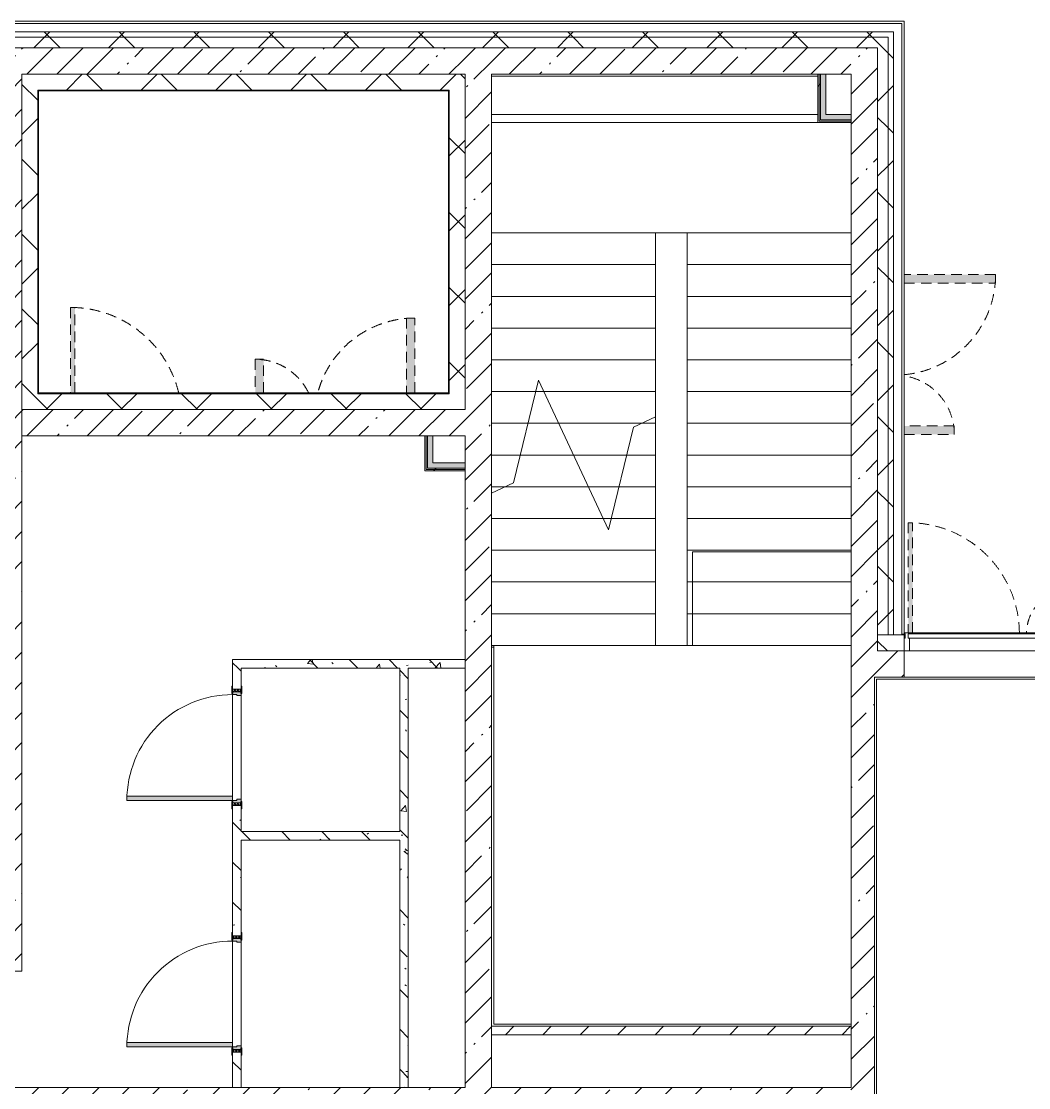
# Model space of a CAD drawing. Header units: millimetres. Extents: x -2911 to 191903, y -8553 to 29000.
# Drawn here: x 144884 to 154408, y 17270 to 27350 of the extents above; entities that cross this region are included whole.
import ezdxf

# ---------------------------------------------------------------- set-up
doc = ezdxf.new("R2010")
doc.units = ezdxf.units.MM
doc.linetypes.add('200_ШТРИХ__ш1_п0_6_', pattern=[160, 100, -60])
for name, color, linetype, lineweight in [('A-DETL-MBND', 7, '200_ШТРИХ__ш1_п0_6_', 9), ('A-GLAZ-1', 7, 'Continuous', 5), ('A-GLAZ-CWMG-4', 7, 'Continuous', 5), ('A-WALL', 7, 'Continuous', 9), ('A-WALL-4', 7, 'Continuous', 5), ('I-WALL-3', 7, 'Continuous', 5), ('S-STRS-2', 7, 'Continuous', 5), ('S-STRS-MBND-1', 7, 'Continuous', 5)]:
    doc.layers.add(name, color=color, linetype=linetype, lineweight=lineweight)
for name, color, linetype, lineweight, true_color in [('A-DOOR-1', 7, 'Continuous', 5, 0xaaaaaa), ('A-DOOR-2', 7, 'Continuous', 5, 0xe2e2e2), ('A-DOOR-FRAM-1', 7, 'Continuous', 5, 0xe2e2e2), ('A-DOOR-FRAM-2', 7, 'Continuous', 5, 0xaaaaaa), ('A-FLOR-3', 7, 'Continuous', 5, 0xaaaaaa), ('I-WALL-2', 7, 'Continuous', 9, 0xe7e7e7), ('I-WALL-5', 7, 'Continuous', 5, 0x787878)]:
    doc.layers.add(name, color=color, linetype=linetype, lineweight=lineweight, true_color=true_color)
pattern_1 = [(45, (59919.87, 0), (-353.5534, 353.5534), []), (135, (59919.87, 0), (-353.5534, -353.5534), [])]
pattern_2 = [(45, (59919.87, 0), (-285.1231, 285.1231), []), (45, (60205, 0), (-285.1231, 285.1231), [504.031, -100.806, 16.764, -84.042])]
pattern_3 = [(135, (59919.9, 0), (-377.1708, -377.1708), [533.4, -88.9, 17.78, -88.9]), (135, (59919.9, 376.94), (-377.1708, -377.1708), []), (50, (59919.9, 0), (637.6445, -55.7866), [66.675, -733.425]), (355, (59919.9, 0), (-123.3494, 668.699), [53.34, -586.74]), (100.451, (59973, -4.65), (514.299, 612.908), [56.665, -623.315]), (46.184, (59919.9, 177.8), (948.7764, -147.15), [100.012, -1100.137]), (96.636, (59998.9, 165.5), (830.909, 865.997), [84.998, -934.973]), (351.184, (59919.9, 177.8), (830.918, 865.988), [80.01, -880.11]), (21, (60008.8, 133.35), (530.6506, -357.9283), [66.675, -733.425]), (326, (60008.8, 133.35), (216.308, 644.6585), [53.34, -586.74]), (71.451, (60053, 103.5), (746.9596, 286.7243), [56.665, -623.315]), (37.5, (59919.87, 0), (10.81053, 295.9426), [16.764, -562.864, 16.764, -578.866, -588.962]), (37.5, (59919.87, 0), (10.81053, 295.9426), [-1175.258, 16.764, -572.198]), (7.5, (59919.87, 0), (233.8692, 350.6318), [16.764, -322.834, 16.764, -549.529, -224.472]), (7.5, (59919.87, 0), (233.8692, 350.6318), [-905.891, 16.764, -207.708]), (327.5, (59721.63, 0), (474.5678, -20.0513), [16.764, -205.486, 16.764, -676.656, -920.115]), (327.5, (59721.63, 0), (474.5678, -20.0513), [-915.67, 16.764, -903.351]), (317.5, (59632.73, 0), (518.4522, 88.9934), [16.764, -272.161, 16.764, -443.738, -653.415]), (317.5, (59632.73, 0), (518.4522, 88.9934), [-749.427, 16.764, -636.651])]
pattern_4 = [(45, (59919.9, 0), (-530.33, 530.33), []), (135, (59919.9, 0), (-530.33, -530.33), [])]

# ---------------------------------------------------------------- blocks, each defined once
blk = doc.blocks.new('110_Дверь_СКБ_2Ст_Внутренняя - ДН-7д_л__ ДОО_Дв_1450x2100h_Загрузочная_ Помещение холодильных камер-21737406-2_5_1_птичка')
at = {"layer": 'A-DETL-MBND'}
for points in [[(767.5, 283), (767.5, 990), (687.5, 990), (687.5, 283)], [(-662.5, 283), (-662.5, 600), (-742.5, 600), (-742.5, 283)]]:
    blk.add_hatch(color=256, dxfattribs=at).paths.add_polyline_path(points)
for p, q in [((767.5, 990), (687.5, 990)), ((687.5, 990), (687.5, 283)), ((767.5, 283), (767.5, 990)), ((-742.5, 600), (-742.5, 283)), ((-662.5, 600), (-742.5, 600)), ((-662.5, 283), (-662.5, 600))]:
    blk.add_line(p, q, dxfattribs=at)
for centre, radius, start, end in [((767.5, 40), 950, 90, 165), ((-742.5, 40), 560, 26.05405, 90)]:
    blk.add_arc(centre, radius, start, end, dxfattribs=at)
blk = doc.blocks.new('110_Дверь_СКБ_1Ст_Внутренняя1 - ДН-6д_ ДОО_Дв_1150x2100-24253098-2_5_1_птичка')
at = {"layer": 'A-DETL-MBND'}
blk.add_hatch(color=256, dxfattribs=at).paths.add_polyline_path([(-472.5, 283), (-472.5, 1090), (-512.5, 1090), (-512.5, 283)])
for p, q in [((-512.5, 1090), (-512.5, 283)), ((-472.5, 1090), (-512.5, 1090)), ((-472.5, 283), (-472.5, 1090))]:
    blk.add_line(p, q, dxfattribs=at)
blk.add_arc((-512.5, 40), 1050, 13.41257, 90, dxfattribs=at)
blk = doc.blocks.new('110_Дверь_СКБ_2Ст_Внутренняя - ДН-4д_ ДОО_Дв_1450x2100h_Лестничная клетка-23615437-2_5_1_птичка')
at = {"layer": 'A-DETL-MBND'}
for points in [[(-663, 990), (-743, 990), (-743, 125), (-663, 125), (-663, 279)], [(767, 125), (767, 600), (687, 600), (687, 125)]]:
    blk.add_hatch(color=256, dxfattribs=at).paths.add_polyline_path(points)
for p, q in [((-743, 990), (-743, 125)), ((-663, 990), (-743, 990)), ((-663, 125), (-663, 990)), ((767, 600), (687, 600)), ((687, 600), (687, 125)), ((767, 125), (767, 600))]:
    blk.add_line(p, q, dxfattribs=at)
for centre, radius, start, end in [((-743, 40), 950, 5.1855, 90), ((767, 40), 560, 90, 171.0757)]:
    blk.add_arc(centre, radius, start, end, dxfattribs=at)
blk = doc.blocks.new('110_Дверь_СКБ_1Ст_Внутренняя1 - Д-3 _п_ 1100x2100h_много всего-32422909-2_5_1_птичка')
at = {"layer": 'A-DOOR-1'}
h = blk.add_hatch(dxfattribs=at)
h.set_pattern_fill('FP_116', color=256, style=0, pattern_type=2)
h.set_pattern_definition([(135, (1751.41, 104.685), (-14.14214, -14.14214), []), (225, (1751.41, 104.685), (14.14214, -14.14214), [])])
h.paths.add_polyline_path([(537.5, -40), (562.5, -40), (562.5, 40), (537.5, 40)])
at = {"layer": 'A-DOOR-2'}
h = blk.add_hatch(color=256, dxfattribs=at)
h.paths.add_polyline_path([(-512.5, 40), (-512.5, -40), (-477.5, -40), (-477.5, 0), (-487.5, 0), (-487.5, 40)])
h.paths.add_polyline_path([(502.5, 0), (502.5, -40), (537.5, -40), (537.5, 40), (512.5, 40), (512.5, 0)])
at = {"layer": 'A-DOOR-FRAM-1'}
for points in [[(-487.5, 1040), (-487.5, 40), (-447.5, 40), (-447.5, 1040)], [(-567.5, 40), (-497.5, 40), (-497.5, 48), (-567.5, 48)], [(522.5, 40), (592.5, 40), (592.5, 48), (522.5, 48)], [(-567.5, -48), (-497.5, -48), (-497.5, -40), (-567.5, -40)], [(522.5, -48), (592.5, -48), (592.5, -40), (522.5, -40)]]:
    blk.add_hatch(color=256, dxfattribs=at).paths.add_polyline_path(points)
at = {"layer": 'A-DOOR-FRAM-2'}
h = blk.add_hatch(dxfattribs=at)
h.set_pattern_fill('FP_117', color=256, style=0, pattern_type=2)
h.set_pattern_definition([(45, (-371.384, 104.685), (-14.1421, 14.1421), []), (135, (-371.384, 104.685), (-14.1421, -14.1421), [])])
h.paths.add_polyline_path([(-537.5, 40), (-537.5, -40), (-512.5, -40), (-512.5, 40)])
at = {"layer": 'A-DOOR-1'}
for p, q in [((-487.5, 1040), (-487.5, 40)), ((-447.5, 1040), (-487.5, 1040)), ((-447.5, 40), (-447.5, 1040)), ((-487.5, 40), (-447.5, 40))]:
    blk.add_line(p, q, dxfattribs=at)
blk.add_arc((-487.5, 40), 1000, 360, 90, dxfattribs=at)
at = {"layer": 'A-DOOR-FRAM-2'}
for p, q in [((-497.5, 48), (-567.5, 48)), ((-567.5, 48), (-567.5, 40)), ((-567.5, 40), (-497.5, 40)), ((-512.5, 40), (-537.5, 40)), ((-537.5, 40), (-537.5, -40)), ((-487.5, 40), (-512.5, 40)), ((-512.5, 40), (-512.5, -40)), ((-512.5, -40), (-512.5, 40)), ((-497.5, 40), (-512.5, 40)), ((-512.5, 40), (-512.5, 39)), ((-512.5, 39), (-497.5, 39)), ((-497.5, 40), (-497.5, 48)), ((-497.5, 39), (-497.5, 40)), ((-487.5, 0), (-487.5, 40)), ((-477.5, 0), (-487.5, 0)), ((-477.5, -40), (-477.5, 0)), ((512.5, 0), (502.5, 0)), ((502.5, 0), (502.5, -40)), ((512.5, 40), (512.5, 0)), ((537.5, 40), (512.5, 40)), ((592.5, 48), (522.5, 48)), ((522.5, 48), (522.5, 40)), ((537.5, 40), (522.5, 40)), ((522.5, 40), (522.5, 39)), ((522.5, 40), (592.5, 40)), ((522.5, 39), (537.5, 39)), ((537.5, -40), (537.5, 40)), ((562.5, 40), (537.5, 40)), ((537.5, 40), (537.5, -40)), ((537.5, 39), (537.5, 40)), ((562.5, -40), (562.5, 40)), ((592.5, 40), (592.5, 48)), ((-497.5, -40), (-567.5, -40)), ((-567.5, -40), (-567.5, -48)), ((-567.5, -48), (-497.5, -48)), ((-537.5, -40), (-512.5, -40)), ((-497.5, -39), (-512.5, -39)), ((-512.5, -39), (-512.5, -40)), ((-512.5, -40), (-477.5, -40)), ((-512.5, -40), (-497.5, -40)), ((-497.5, -40), (-497.5, -39)), ((-497.5, -48), (-497.5, -40)), ((502.5, -40), (537.5, -40)), ((537.5, -39), (522.5, -39)), ((522.5, -39), (522.5, -40)), ((522.5, -40), (537.5, -40)), ((592.5, -40), (522.5, -40)), ((522.5, -40), (522.5, -48)), ((522.5, -48), (592.5, -48)), ((537.5, -40), (537.5, -39)), ((537.5, -40), (562.5, -40)), ((592.5, -48), (592.5, -40))]:
    blk.add_line(p, q, dxfattribs=at)
blk = doc.blocks.new('DRS_ДПУ_распашная__2Ст_Прямоугольная1 - ВН-4_ Нр_ДО_1500х2200 глухая-26741401-2_5_1_птичка')
at = {"layer": 'A-DETL-MBND'}
h = blk.add_hatch(color=256, dxfattribs=at)
h.paths.add_polyline_path([(-760, 10), (-730, 10), (-730, 1050), (-770, 1050), (-770, 10)])
h.paths.add_polyline_path([(-760, 0), (-760, 10), (-770, 0)])
h = blk.add_hatch(color=256, dxfattribs=at)
h.paths.add_polyline_path([(760, 0), (770, 0), (760, 10)])
h.paths.add_polyline_path([(770, 10), (770, 423), (730, 423), (735, 10), (760, 10)])
for p, q in [((-770, 1050), (-770, 10)), ((-730, 1050), (-770, 1050)), ((-730, 10), (-730, 1050)), ((770, 423), (730, 423)), ((730, 423), (730, 10)), ((770, 10), (770, 423))]:
    blk.add_line(p, q, dxfattribs=at)
for centre, radius, start, end in [((-770, 0), 1050, 0.552, 90), ((770, 0), 423, 90, 178.6103)]:
    blk.add_arc(centre, radius, start, end, dxfattribs=at)
blk = doc.blocks.new('Прямоугольный импост - Импост структурный с накладкой - 170мм-23713232-2_5_1_птичка')
at = {"layer": 'A-DETL-MBND'}
blk.add_line((0, 0), (-10, 0), dxfattribs=at)
blk = doc.blocks.new('Прямоугольный импост - Импост структурный с накладкой - 170мм-22874499-2_5_1_птичка')
at = {"layer": 'A-GLAZ-CWMG-4'}
for p, q in [((0, 160), (-50, 160)), ((-50, 160), (-50, 40)), ((0, 40), (0, 160)), ((-50, 40), (-40, 40)), ((-40, 0), (-50, 0)), ((-50, 0), (-50, -10)), ((-40, 40), (-40, 0)), ((-10, 0), (-10, 40)), ((-10, 40), (0, 40)), ((0, 0), (-10, 0)), ((0, -10), (0, 0)), ((-50, -10), (0, -10))]:
    blk.add_line(p, q, dxfattribs=at)
blk = doc.blocks.new('PNS_Панель прямоугольная1 - Нр_Стекло - 40мм-22959730-2_5_1_птичка')
at = {"layer": 'A-GLAZ-1'}
for p, q in [((-770, 0), (770, 0)), ((770, 0), (-770, 0)), ((-760, -40), (760, -40))]:
    blk.add_line(p, q, dxfattribs=at)
blk = doc.blocks.new('Прямоугольный импост - Импост структурный с накладкой - 170мм-22855553-2_5_1_птичка')
at = {"layer": 'A-GLAZ-CWMG-4'}
for p, q in [((93360, 21560), (93360, 21570)), ((93360, 21570), (94880, 21570)), ((94880, 21570), (94880, 21560)), ((93360, 21400), (94880, 21400))]:
    blk.add_line(p, q, dxfattribs=at)
blk = doc.blocks.new('Зашивка приборов отопления33 - Зашивка приборов отопления-33324347-2_5_1_птичка')
at = {"layer": 'A-WALL-4'}
for p, q in [((124366, 19499), (121281, 19499)), ((121281, 19136), (124366, 19136)), ((124366, 19136), (121281, 19136)), ((121281, 19061), (124366, 19061))]:
    blk.add_line(p, q, dxfattribs=at)

msp = doc.modelspace()

# ---------------------------------------------------------------- hatches: boundary and pattern name
at = {"layer": 'A-WALL-4'}
h = msp.add_hatch(dxfattribs=at)
h.set_pattern_fill('FP_76', color=256, style=0, pattern_type=2)
h.set_pattern_definition(pattern_1)
h.paths.add_polyline_path([(151528.7, 27200), (153079.9, 27200), (153079.9, 27250), (140269.9, 27250), (140269.9, 27200), (149673.6, 27200)])
h.paths.add_polyline_path([(137769.9, 27200), (137769.9, 27250), (136259.9, 27250), (136259.9, 27200), (137615.9, 27200)])
h.paths.add_polyline_path([(127876.9, 27200), (127879.9, 27200), (127876.9, 27250), (126079.9, 27250), (126079.9, 27200), (127413.1, 27200)])
h.paths.add_polyline_path([(129268.2, 27200), (134159.9, 27200), (134159.9, 27250), (128779.9, 27250), (128779.9, 27200)])
h.paths.add_polyline_path([(124099.9, 27200), (125179.9, 27200), (125179.9, 27250), (124099.9, 27250)])
h.paths.add_polyline_path([(114929.7, 27200), (114929.7, 27250), (113780.1, 27250), (113780.1, 27200), (114427.9, 27200)])
h.paths.add_polyline_path([(109790.3, 27200), (110680.1, 27200), (110680.1, 27250), (109580.2, 27250), (109580.2, 27200)])
h.paths.add_polyline_path([(115829.7, 27200), (117079.9, 27200), (117079.9, 27250), (115829.7, 27250)])
h.paths.add_polyline_path([(120959.9, 27200), (120959.9, 27250), (119779.9, 27250), (119779.9, 27200), (120920.5, 27200)])
h.paths.add_polyline_path([(104326.9, 27200), (104326.9, 27250), (101929.9, 27250), (101929.9, 27200), (103297.6, 27200)])
h.paths.add_polyline_path([(107426.9, 27200), (108680.2, 27200), (108680.2, 27250), (107426.9, 27250)])
h = msp.add_hatch(dxfattribs=at)
h.set_pattern_fill('FP_76', color=256, style=0, pattern_type=2)
h.set_pattern_definition(pattern_1)
h.paths.add_polyline_path([(153129.9, 21550), (153129.9, 27250), (153079.9, 27250), (153079.9, 21550)])
h = msp.add_hatch(dxfattribs=at)
h.set_pattern_fill('FP_76', color=256, style=0, pattern_type=2)
h.set_pattern_definition(pattern_1)
h.paths.add_polyline_path([(151528.7, 27100), (152979.9, 27100), (152979.9, 27200), (140269.9, 27200), (140269.9, 27100), (149673.6, 27100)])
h.paths.add_polyline_path([(125179.9, 27100), (125179.9, 27200), (124099.9, 27200), (124099.9, 27100), (124875.1, 27100)])
h.paths.add_polyline_path([(128779.9, 27100), (134159.9, 27100), (134159.9, 27200), (128779.9, 27200)])
h.paths.add_polyline_path([(127879.9, 27100), (127876.9, 27200), (126079.9, 27200), (126079.9, 27100), (127876.9, 27100)])
h.paths.add_polyline_path([(137769.9, 27100), (137769.9, 27200), (136259.9, 27200), (136259.9, 27100), (137615.9, 27100)])
h.paths.add_polyline_path([(119993, 27100), (120959.9, 27100), (120959.9, 27200), (119779.9, 27200), (119779.9, 27100)])
h.paths.add_polyline_path([(113780.1, 27100), (114929.7, 27100), (114929.7, 27200), (113780.1, 27200)])
h.paths.add_polyline_path([(116746.7, 27100), (117079.9, 27100), (117079.9, 27200), (115829.7, 27200), (115829.7, 27100), (116282.9, 27100)])
h.paths.add_polyline_path([(107426.9, 27100), (108680.2, 27100), (108680.2, 27200), (107426.9, 27200)])
h.paths.add_polyline_path([(110284.7, 27100), (110680.1, 27100), (110680.1, 27200), (109580.2, 27200), (109580.2, 27100), (109790.3, 27100)])
h.paths.add_polyline_path([(104326.9, 27100), (104326.9, 27200), (101979.9, 27200), (101979.9, 27100), (103297.6, 27100)])
h = msp.add_hatch(dxfattribs=at)
h.set_pattern_fill('FP_76', color=256, style=0, pattern_type=2)
h.set_pattern_definition(pattern_1)
h.paths.add_polyline_path([(153079.9, 21550), (153079.9, 27200), (152979.9, 27200), (152979.9, 21550)])
h = msp.add_hatch(dxfattribs=at)
h.set_pattern_fill('FP_76', color=256, style=0, pattern_type=2)
h.set_pattern_definition(pattern_1)
h.paths.add_polyline_path([(145039.9, 23680), (145036, 26850), (144889.9, 26850), (144889.9, 23680), (145036, 23680)])
h = msp.add_hatch(dxfattribs=at)
h.set_pattern_fill('FP_76', color=256, style=0, pattern_type=2)
h.set_pattern_definition(pattern_1)
h.paths.add_polyline_path([(147818.6, 26700), (148929.9, 26700), (148929.9, 26850), (145039.9, 26850), (145042.9, 26700), (145963.5, 26700)])
h = msp.add_hatch(dxfattribs=at)
h.set_pattern_fill('FP_76', color=256, style=0, pattern_type=2)
h.set_pattern_definition(pattern_1)
h.paths.add_polyline_path([(149079.9, 23680), (149079.9, 26850), (148929.9, 26850), (148929.9, 23680)])
h = msp.add_hatch(dxfattribs=at)
h.set_pattern_fill('FP_76', color=256, style=0, pattern_type=2)
h.set_pattern_definition(pattern_1)
h.paths.add_polyline_path([(148929.9, 23680), (148926.9, 23830), (145039.9, 23830), (145039.9, 23680), (148921.9, 23680)])
h = msp.add_hatch(dxfattribs=at)
h.set_pattern_fill('FP_76', color=256, style=0, pattern_type=2)
h.set_pattern_definition(pattern_1)
h.paths.add_polyline_path([(185149.9, 21400), (185149.9, 21550), (180070.1, 21550), (180070.1, 21400), (184999.9, 21400)])
h.paths.add_polyline_path([(179170.1, 21400), (179170.1, 21550), (177820.3, 21550), (177820.3, 21400), (178426.7, 21400)])
h.paths.add_polyline_path([(166369, 21400), (166770.3, 21400), (166770.3, 21550), (165470.1, 21550), (165470.1, 21400), (165969.9, 21400)])
h.paths.add_polyline_path([(168970.3, 21400), (168970.3, 21550), (167670.3, 21550), (167670.3, 21400), (168224, 21400)])
h.paths.add_polyline_path([(169870.3, 21400), (171169.9, 21400), (171169.9, 21550), (169870.3, 21550)])
h.paths.add_polyline_path([(176020.3, 21400), (176920.3, 21400), (176920.3, 21550), (175520.3, 21550), (175520.3, 21400), (175644.2, 21400)])
h.paths.add_polyline_path([(172069.9, 21400), (173220.3, 21400), (173220.3, 21550), (172069.9, 21550)])
h.paths.add_polyline_path([(159876.3, 21400), (161069.9, 21400), (161069.9, 21550), (156529.9, 21550), (156529.9, 21400), (158948.8, 21400)])
h.paths.add_polyline_path([(161969.9, 21400), (163170.1, 21400), (163170.1, 21550), (161969.9, 21550)])
h.paths.add_polyline_path([(153229.9, 21400), (153229.9, 21550), (152979.9, 21550), (152979.9, 21400)])
at = {"layer": 'I-WALL-2'}
for points in [[(152489.9, 26420), (152489.9, 26850), (152439.9, 26850), (152439.9, 26420), (152456.2, 26420)], [(152729.9, 26420), (152729.9, 26470), (152489.9, 26470), (152489.9, 26420)], [(148774.9, 23125), (148774.9, 23430), (148724.9, 23430), (148724.9, 23125), (148746.1, 23125)], [(149079.9, 23125), (149079.9, 23175), (148774.9, 23175), (148774.9, 23125)]]:
    msp.add_hatch(color=256, dxfattribs=at).paths.add_polyline_path(points)
at = {"layer": 'I-WALL-3'}
h = msp.add_hatch(dxfattribs=at)
h.set_pattern_fill('FP_84', color=256, style=0, pattern_type=2)
h.set_pattern_definition(pattern_2)
h.paths.add_polyline_path([(144669.9, 18370), (144889.9, 18370), (144889.9, 27100), (144669.9, 27100), (144669.9, 18740.9)])
h = msp.add_hatch(dxfattribs=at)
h.set_pattern_fill('FP_84', color=256, style=0, pattern_type=2)
h.set_pattern_definition(pattern_2)
h.paths.add_polyline_path([(149079.9, 26850), (149079.9, 27100), (144889.9, 27100), (144889.9, 26850), (148929.9, 26850)])
h = msp.add_hatch(dxfattribs=at)
h.set_pattern_fill('FP_84', color=256, style=0, pattern_type=2)
h.set_pattern_definition(pattern_2)
h.paths.add_polyline_path([(149079.9, 17270), (149329.9, 17270), (149329.9, 27100), (149079.9, 27100), (149079.9, 18162.4)])
h = msp.add_hatch(dxfattribs=at)
h.set_pattern_fill('FP_84', color=256, style=0, pattern_type=2)
h.set_pattern_definition(pattern_2)
h.paths.add_polyline_path([(151528.7, 26850), (152729.9, 26850), (152729.9, 27100), (149329.9, 27100), (149329.9, 26850), (149673.6, 26850)])
h = msp.add_hatch(dxfattribs=at)
h.set_pattern_fill('FP_84', color=256, style=0, pattern_type=2)
h.set_pattern_definition(pattern_2)
h.paths.add_polyline_path([(152949.9, 21550), (152979.9, 21558), (152979.9, 27100), (152729.9, 27100), (152729.9, 21550), (152919.9, 21550)])
h.paths.add_polyline_path([(152979.9, 21400), (152979.9, 21550), (152949.9, 21550), (152949.9, 21400)])
h = msp.add_hatch(dxfattribs=at)
h.set_pattern_fill('FP_188', color=256, style=0, pattern_type=2)
h.set_pattern_definition(pattern_4)
h.paths.add_polyline_path([(152427.4, 26395), (152427.4, 26850), (152414.9, 26850), (152414.9, 26395)])
h = msp.add_hatch(dxfattribs=at)
h.set_pattern_fill('FP_188', color=256, style=0, pattern_type=2)
h.set_pattern_definition(pattern_4)
h.paths.add_polyline_path([(152439.9, 26407.5), (152439.9, 26850), (152427.4, 26850), (152427.4, 26407.5)])
h = msp.add_hatch(dxfattribs=at)
h.set_pattern_fill('FP_84', color=256, style=0, pattern_type=2)
h.set_pattern_definition(pattern_2)
h.paths.add_polyline_path([(149079.9, 23430), (149079.9, 23680), (144889.9, 23680), (144889.9, 23430), (148774.9, 23430)])
h = msp.add_hatch(dxfattribs=at)
h.set_pattern_fill('FP_188', color=256, style=0, pattern_type=2)
h.set_pattern_definition(pattern_4)
h.paths.add_polyline_path([(148712.4, 23100), (149079.9, 23100), (149079.9, 23112.5), (148712.4, 23112.5)])
h = msp.add_hatch(dxfattribs=at)
h.set_pattern_fill('FP_188', color=256, style=0, pattern_type=2)
h.set_pattern_definition(pattern_4)
h.paths.add_polyline_path([(149079.9, 23112.5), (149079.9, 23125), (148724.9, 23125), (148724.9, 23112.5), (148774.9, 23112.5)])
h = msp.add_hatch(dxfattribs=at)
h.set_pattern_fill('FP_84', color=256, style=0, pattern_type=2)
h.set_pattern_definition(pattern_2)
h.paths.add_polyline_path([(152919.9, 13400), (152949.9, 13400), (152949.9, 13620), (152919.9, 13620), (152919.9, 13628), (152949.9, 13628), (152949.9, 21550), (152729.9, 21550), (152729.9, 13400)])
h = msp.add_hatch(dxfattribs=at)
h.set_pattern_fill('FP_84', color=256, style=0, pattern_type=2)
h.set_pattern_definition(pattern_2)
h.paths.add_polyline_path([(160499.9, 21150), (160499.9, 21400), (156529.9, 21400), (156529.9, 21150), (160239.9, 21150)])
h.paths.add_polyline_path([(153229.9, 21150), (153229.9, 21400), (152949.9, 21400), (152949.9, 21150)])
h = msp.add_hatch(dxfattribs=at)
h.set_pattern_fill('FP_88', color=256, style=0, pattern_type=2)
h.set_pattern_definition([(45, (59919.87, 0), (-176.7767, 176.7767), [])])
h.paths.add_polyline_path([(152729.9, 17770), (152729.9, 17850), (149329.9, 17850), (149329.9, 17770), (151528.7, 17770)])
h = msp.add_hatch(dxfattribs=at)
h.set_pattern_fill('FP_84', color=256, style=0, pattern_type=2)
h.set_pattern_definition(pattern_2)
h.paths.add_polyline_path([(144669.9, 16300), (144889.9, 16300), (144889.9, 17270), (144669.9, 17270), (144669.9, 17005.5)])
h = msp.add_hatch(dxfattribs=at)
h.set_pattern_fill('FP_84', color=256, style=0, pattern_type=2)
h.set_pattern_definition(pattern_2)
h.paths.add_polyline_path([(146189.9, 17050), (146409.9, 17050), (146409.9, 17270), (144889.9, 17270), (144889.9, 17050), (145963.5, 17050)])
h = msp.add_hatch(dxfattribs=at)
h.set_pattern_fill('FP_84', color=256, style=0, pattern_type=2)
h.set_pattern_definition(pattern_2)
h.paths.add_polyline_path([(152729.9, 17050), (152729.9, 17270), (146409.9, 17270), (146409.9, 17050), (151528.7, 17050)])
at = {"layer": 'I-WALL-5'}
h = msp.add_hatch(dxfattribs=at)
h.set_pattern_fill('FP_97', color=256, style=0, pattern_type=2)
h.set_pattern_definition(pattern_3)
h.paths.add_polyline_path([(149079.9, 21235.8), (149079.9, 21315.8), (146881.6, 21315.8), (146881.6, 21235.8), (148541.6, 21235.8)])
h = msp.add_hatch(dxfattribs=at)
h.set_pattern_fill('FP_97', color=256, style=0, pattern_type=2)
h.set_pattern_definition(pattern_3)
h.paths.add_polyline_path([(146881.6, 17270), (146961.6, 17270), (146961.6, 17605.4), (146881.6, 17605.4), (146881.6, 17575.4)])
h.paths.add_polyline_path([(146881.6, 18705.4), (146961.6, 18705.4), (146961.6, 19935.8), (146881.6, 19935.8), (146881.6, 18735.4)])
h.paths.add_polyline_path([(146961.6, 21035.8), (146961.6, 21235.8), (146881.6, 21235.8), (146881.6, 21035.8)])
h = msp.add_hatch(dxfattribs=at)
h.set_pattern_fill('FP_97', color=256, style=0, pattern_type=2)
h.set_pattern_definition(pattern_3)
h.paths.add_polyline_path([(148541.6, 16180), (148541.6, 17050), (148461.6, 17050), (148461.6, 16180)])
h.paths.add_polyline_path([(148541.6, 17270), (148541.6, 21235.8), (148461.6, 21235.8), (148461.6, 17270)])
h = msp.add_hatch(dxfattribs=at)
h.set_pattern_fill('FP_97', color=256, style=0, pattern_type=2)
h.set_pattern_definition(pattern_3)
h.paths.add_polyline_path([(148461.6, 19610), (148461.6, 19690), (146961.6, 19690), (146961.6, 19610), (147818.6, 19610)])

# ---------------------------------------------------------------- linework, layer by layer
at = {"layer": 'A-FLOR-3'}
for p, q in [((152729.9, 22335), (151229.9, 22335)), ((151229.9, 22335), (151229.9, 21450)), ((149350.9, 21435), (149329.9, 21435)), ((149350.9, 21450), (149350.9, 17871)), ((152729.9, 21450), (150879.9, 21450)), ((152969.9, 21130), (152969.9, 13628)), ((155099.9, 21130), (152969.9, 21130)), ((155099.9, 21150), (153229.9, 21150)), ((149350.9, 17871), (152729.9, 17871))]:
    msp.add_line(p, q, dxfattribs=at)
at = {"layer": 'A-WALL'}
for p, q in [((153209.9, 27330), (140269.9, 27330)), ((153209.9, 21550), (153209.9, 27330)), ((153129.9, 27250), (140269.9, 27250)), ((153129.9, 21550), (153129.9, 27250)), ((153079.9, 27200), (140269.9, 27200)), ((153079.9, 21550), (153079.9, 27200)), ((152979.9, 27100), (152979.9, 21400)), ((144889.9, 26850), (145047.9, 26850)), ((148921.9, 26850), (149079.9, 26850)), ((149079.9, 23680), (149079.9, 26850)), ((152427.4, 26407.5), (152427.4, 26850)), ((152439.9, 26420), (152439.9, 26850)), ((145039.9, 23830), (145039.9, 26700)), ((145039.9, 26700), (148929.9, 26700)), ((145042.9, 23833), (145042.9, 26697)), ((145042.9, 26697), (148926.9, 26697)), ((148926.9, 26697), (148926.9, 23833)), ((148929.9, 26700), (148929.9, 23830)), ((152729.9, 26420), (152439.9, 26420)), ((152729.9, 26395), (152729.9, 26470)), ((152729.9, 26407.5), (152427.4, 26407.5)), ((145039.9, 23830), (148929.9, 23830)), ((145042.9, 23833), (148926.9, 23833)), ((148774.9, 23430), (148699.9, 23430)), ((148712.4, 23112.5), (148712.4, 23430)), ((148724.9, 23125), (148724.9, 23430)), ((149079.9, 23112.5), (148712.4, 23112.5)), ((149079.9, 23125), (148724.9, 23125)), ((149079.9, 23100), (149079.9, 23175)), ((152729.9, 21550), (152729.9, 21150)), ((153229.9, 21550), (152979.9, 21550)), ((153209.9, 21558), (153229.9, 21558)), ((153229.9, 21553), (153209.9, 21553)), ((152979.9, 21400), (153229.9, 21400)), ((149079.9, 21235.8), (149079.9, 21315.8)), ((149329.9, 17850), (149329.9, 17770)), ((152729.9, 17770), (152729.9, 17850)), ((146881.6, 17270), (146961.6, 17270)), ((148461.6, 17270), (148541.6, 17270))]:
    msp.add_line(p, q, dxfattribs=at)
at = {"layer": 'A-WALL-4'}
for p, q in [((153229.9, 27350), (109580.2, 27350)), ((153229.9, 21400), (153229.9, 27350)), ((144119.9, 27100), (152979.9, 27100)), ((145047.9, 23838), (145047.9, 26692)), ((145047.9, 26692), (148921.9, 26692)), ((148921.9, 26692), (148921.9, 23838)), ((148921.9, 23838), (145047.9, 23838)), ((144889.9, 23680), (149079.9, 23680))]:
    msp.add_line(p, q, dxfattribs=at)
at = {"layer": 'I-WALL-3'}
for p, q in [((152979.9, 27100), (149079.9, 27100)), ((144889.9, 18370), (144889.9, 26850)), ((145047.9, 26850), (148921.9, 26850)), ((149329.9, 17850), (149329.9, 26850)), ((149329.9, 26850), (152729.9, 26850)), ((152414.9, 26850), (152414.9, 26395)), ((152489.9, 26470), (152489.9, 26850)), ((152729.9, 26850), (152729.9, 26470)), ((152729.9, 26470), (152489.9, 26470)), ((152414.9, 26395), (152729.9, 26395)), ((152729.9, 26395), (152729.9, 17850)), ((144889.9, 23430), (148699.9, 23430)), ((148699.9, 23430), (148699.9, 23100)), ((148774.9, 23430), (149079.9, 23430)), ((148774.9, 23175), (148774.9, 23430)), ((149079.9, 23430), (149079.9, 23175)), ((148699.9, 23100), (149079.9, 23100)), ((149079.9, 23175), (148774.9, 23175)), ((149079.9, 23100), (149079.9, 21315.8)), ((153229.9, 21150), (153229.9, 21400)), ((149079.9, 21315.8), (146881.6, 21315.8)), ((146881.6, 21315.8), (146881.6, 21065.8)), ((146961.6, 21235.8), (148461.6, 21235.8)), ((146961.6, 21065.8), (146961.6, 21235.8)), ((148461.6, 21235.8), (148461.6, 19690)), ((148541.6, 21235.8), (149079.9, 21235.8)), ((148541.6, 17270), (148541.6, 21235.8)), ((149079.9, 21235.8), (149079.9, 17270)), ((152949.9, 13628), (152949.9, 21150)), ((152949.9, 21150), (153229.9, 21150)), ((146881.6, 20025.8), (146881.6, 20985.8)), ((146961.6, 20975.8), (146961.6, 19995.8)), ((146881.6, 19905.8), (146881.6, 18735.4)), ((146961.6, 19690), (146961.6, 19905.8)), ((148461.6, 19690), (146961.6, 19690)), ((146961.6, 18735.4), (146961.6, 19610)), ((146961.6, 19610), (148461.6, 19610)), ((148461.6, 19610), (148461.6, 17270)), ((146881.6, 17695.4), (146881.6, 18655.4)), ((146961.6, 18645.4), (146961.6, 17665.4)), ((144669.9, 18370), (144889.9, 18370)), ((152729.9, 17850), (149329.9, 17850)), ((149329.9, 17270), (149329.9, 17770)), ((149329.9, 17770), (152729.9, 17770)), ((152729.9, 17770), (152729.9, 17270)), ((146881.6, 17575.4), (146881.6, 17270)), ((146961.6, 17270), (146961.6, 17575.4)), ((146881.6, 17270), (144669.9, 17270)), ((148461.6, 17270), (146961.6, 17270)), ((149079.9, 17270), (148541.6, 17270)), ((152729.9, 17270), (149329.9, 17270))]:
    msp.add_line(p, q, dxfattribs=at)
at = {"layer": 'S-STRS-2'}
for p, q in [((149329.9, 25350), (150879.9, 25350)), ((149329.9, 25350), (150879.9, 25350)), ((150879.9, 25350), (151179.9, 25350)), ((150879.9, 25050), (150879.9, 25350)), ((152729.9, 25350), (151179.9, 25350)), ((151179.9, 25350), (151179.9, 25050)), ((152729.9, 25350), (151179.9, 25350)), ((149329.9, 25050), (150879.9, 25050)), ((149329.9, 25050), (150879.9, 25050)), ((150879.9, 24750), (150879.9, 25050)), ((151179.9, 25050), (151179.9, 24750)), ((152729.9, 25050), (151179.9, 25050)), ((152729.9, 25050), (151179.9, 25050)), ((149329.9, 24750), (150879.9, 24750)), ((149329.9, 24750), (150879.9, 24750)), ((150879.9, 24450), (150879.9, 24750)), ((151179.9, 24750), (151179.9, 24450)), ((152729.9, 24750), (151179.9, 24750)), ((152729.9, 24750), (151179.9, 24750)), ((149329.9, 24450), (150879.9, 24450)), ((149329.9, 24450), (150879.9, 24450)), ((150879.9, 24150), (150879.9, 24450)), ((151179.9, 24450), (151179.9, 24150)), ((152729.9, 24450), (151179.9, 24450)), ((152729.9, 24450), (151179.9, 24450)), ((149329.9, 24150), (150879.9, 24150)), ((149329.9, 24150), (150879.9, 24150)), ((150879.9, 23850), (150879.9, 24150)), ((151179.9, 24150), (151179.9, 23850)), ((152729.9, 24150), (151179.9, 24150)), ((152729.9, 24150), (151179.9, 24150)), ((149329.9, 23850), (149748.4, 23850)), ((149329.9, 23850), (149748.4, 23850)), ((149748.4, 23850), (149825.1, 23850)), ((149748.4, 23850), (149825.1, 23850)), ((149825.1, 23850), (150879.9, 23850)), ((149825.1, 23850), (150879.9, 23850)), ((150879.9, 23611.4), (150879.9, 23850)), ((151179.9, 23850), (151179.9, 23550)), ((152729.9, 23850), (151179.9, 23850)), ((152729.9, 23850), (151179.9, 23850)), ((150879.9, 23550), (150879.9, 23611.4)), ((149329.9, 23550), (149673.6, 23550)), ((149329.9, 23550), (149673.6, 23550)), ((149675.5, 23550), (149965, 23550)), ((149675.5, 23550), (149965, 23550)), ((149965, 23550), (150748.2, 23550)), ((149965, 23550), (150748.2, 23550)), ((150748.2, 23550), (150879.9, 23550)), ((150748.2, 23550), (150879.9, 23550)), ((150879.9, 23250), (150879.9, 23550)), ((151179.9, 23550), (151179.9, 23250)), ((152729.9, 23550), (151179.9, 23550)), ((152729.9, 23550), (151179.9, 23550)), ((149329.9, 23250), (149602.6, 23250)), ((149329.9, 23250), (149602.6, 23250)), ((149602.6, 23250), (150104.9, 23250)), ((149602.6, 23250), (150104.9, 23250)), ((150104.9, 23250), (150607.1, 23250)), ((150104.9, 23250), (150607.1, 23250)), ((150607.1, 23250), (150879.9, 23250)), ((150607.1, 23250), (150879.9, 23250)), ((150879.9, 22950), (150879.9, 23250)), ((151179.9, 23250), (151179.9, 22950)), ((152729.9, 23250), (151179.9, 23250)), ((152729.9, 23250), (151179.9, 23250)), ((149329.9, 22950), (149461.5, 22950)), ((149329.9, 22950), (149461.5, 22950)), ((149461.5, 22950), (150244.8, 22950)), ((149461.5, 22950), (150244.8, 22950)), ((150244.8, 22950), (150534.2, 22950)), ((150244.8, 22950), (150534.2, 22950)), ((150534.2, 22950), (150879.9, 22950)), ((150534.2, 22950), (150879.9, 22950)), ((150879.9, 22650), (150879.9, 22950)), ((151179.9, 22950), (151179.9, 22650)), ((152729.9, 22950), (151179.9, 22950)), ((152729.9, 22950), (151179.9, 22950)), ((149329.9, 22650), (150384.7, 22650)), ((149329.9, 22650), (150384.7, 22650)), ((150384.7, 22650), (150461.3, 22650)), ((150384.7, 22650), (150461.3, 22650)), ((150461.3, 22650), (150879.9, 22650)), ((150461.3, 22650), (150879.9, 22650)), ((150879.9, 22350), (150879.9, 22650)), ((151179.9, 22650), (151179.9, 22350)), ((152729.9, 22650), (151179.9, 22650)), ((152729.9, 22650), (151179.9, 22650)), ((149329.9, 22350), (150879.9, 22350)), ((149329.9, 22350), (150879.9, 22350)), ((150879.9, 22050), (150879.9, 22350)), ((152729.9, 22350), (151179.9, 22350)), ((149329.9, 22050), (150879.9, 22050)), ((149329.9, 22050), (150879.9, 22050)), ((150879.9, 21750), (150879.9, 22050)), ((149329.9, 21750), (150879.9, 21750)), ((149329.9, 21750), (150879.9, 21750)), ((150879.9, 21450), (150879.9, 21750)), ((149329.9, 21450), (150879.9, 21450)), ((149329.9, 21450), (150879.9, 21450))]:
    msp.add_line(p, q, dxfattribs=at)
at = {"layer": 'S-STRS-MBND-1'}
for p, q in [((149329.9, 26850), (149329.9, 25350)), ((152729.9, 26850), (149329.9, 26850)), ((152729.9, 25350), (152729.9, 26850)), ((149329.9, 25350), (150879.9, 25350)), ((149329.9, 23550), (149329.9, 25350)), ((149329.9, 25350), (150879.9, 25350)), ((150879.9, 25350), (151179.9, 25350)), ((150879.9, 23611.4), (150879.9, 25350)), ((152729.9, 25350), (151179.9, 25350)), ((151179.9, 25350), (151179.9, 21450)), ((152729.9, 25350), (151179.9, 25350)), ((152729.9, 25350), (152729.9, 21450)), ((149329.9, 25050), (150879.9, 25050)), ((149329.9, 25050), (150879.9, 25050)), ((152729.9, 25050), (151179.9, 25050)), ((152729.9, 25050), (151179.9, 25050)), ((149329.9, 24750), (150879.9, 24750)), ((149329.9, 24750), (150879.9, 24750)), ((152729.9, 24750), (151179.9, 24750)), ((152729.9, 24750), (151179.9, 24750)), ((149329.9, 24450), (150879.9, 24450)), ((149329.9, 24450), (150879.9, 24450)), ((152729.9, 24450), (151179.9, 24450)), ((152729.9, 24450), (151179.9, 24450)), ((149329.9, 24150), (150879.9, 24150)), ((149329.9, 24150), (150879.9, 24150)), ((152729.9, 24150), (151179.9, 24150)), ((152729.9, 24150), (151179.9, 24150)), ((149774.7, 23958.1), (149538.4, 22985.9)), ((150435, 22541.9), (149774.7, 23958.1)), ((149329.9, 23850), (149748.4, 23850)), ((149329.9, 23850), (149748.4, 23850)), ((149825.1, 23850), (150879.9, 23850)), ((149825.1, 23850), (150879.9, 23850)), ((152729.9, 23850), (151179.9, 23850)), ((152729.9, 23850), (151179.9, 23850)), ((150879.9, 23611.4), (150671.3, 23514.1)), ((149329.9, 23550), (149675.5, 23550)), ((149329.9, 23550), (149675.5, 23550)), ((149965, 23550), (150748.2, 23550)), ((149965, 23550), (150748.2, 23550)), ((150671.3, 23514.1), (150435, 22541.9)), ((152729.9, 23550), (151179.9, 23550)), ((152729.9, 23550), (151179.9, 23550)), ((149329.9, 23250), (149602.6, 23250)), ((149329.9, 23250), (149602.6, 23250)), ((150104.9, 23250), (150607.1, 23250)), ((150104.9, 23250), (150607.1, 23250)), ((152729.9, 23250), (151179.9, 23250)), ((152729.9, 23250), (151179.9, 23250)), ((149538.4, 22985.9), (149329.9, 22888.6)), ((149329.9, 22950), (149461.5, 22950)), ((149329.9, 22950), (149461.5, 22950)), ((150244.8, 22950), (150534.2, 22950)), ((150244.8, 22950), (150534.2, 22950)), ((152729.9, 22950), (151179.9, 22950)), ((152729.9, 22950), (151179.9, 22950)), ((150384.7, 22650), (150461.3, 22650)), ((150384.7, 22650), (150461.3, 22650)), ((152729.9, 22650), (151179.9, 22650)), ((152729.9, 22650), (151179.9, 22650)), ((152729.9, 22350), (151179.9, 22350)), ((152729.9, 22350), (151179.9, 22350)), ((152729.9, 22050), (151179.9, 22050)), ((152729.9, 22050), (151179.9, 22050)), ((152729.9, 21750), (151179.9, 21750)), ((152729.9, 21750), (151179.9, 21750)), ((152729.9, 21450), (151179.9, 21450))]:
    msp.add_line(p, q, dxfattribs=at)

# ---------------------------------------------------------------- block references
at = {"layer": 'A-DETL-MBND'}
for name, p, rotation in [('110_Дверь_СКБ_2Ст_Внутренняя - ДН-4д_ ДОО_Дв_1450x2100h_Лестничная клетка-23615437-2_5_1_птичка', (153104.9, 24212.5), 269.9999999999998), ('Прямоугольный импост - Импост структурный с накладкой - 170мм-23713232-2_5_1_птичка', (153229.9, 21560), 180)]:
    msp.add_blockref(name, p, dxfattribs=dict(at, rotation=rotation))
for name, p in [('110_Дверь_СКБ_1Ст_Внутренняя1 - ДН-6д_ ДОО_Дв_1150x2100-24253098-2_5_1_птичка', (145862.4, 23555)), ('110_Дверь_СКБ_2Ст_Внутренняя - ДН-7д_л__ ДОО_Дв_1450x2100h_Загрузочная_ Помещение холодильных камер-21737406-2_5_1_птичка', (147837.4, 23555)), ('DRS_ДПУ_распашная__2Ст_Прямоугольная1 - ВН-4_ Нр_ДО_1500х2200 глухая-26741401-2_5_1_птичка', (154039.9, 21560))]:
    msp.add_blockref(name, p, dxfattribs=at)
at = {"layer": 'A-DOOR-1', "rotation": 90}
for p in [(146921.6, 20473.3), (146921.6, 18142.9)]:
    msp.add_blockref('110_Дверь_СКБ_1Ст_Внутренняя1 - Д-3 _п_ 1100x2100h_много всего-32422909-2_5_1_птичка', p, dxfattribs=at)
at = {"layer": 'A-GLAZ-1'}
msp.add_blockref('PNS_Панель прямоугольная1 - Нр_Стекло - 40мм-22959730-2_5_1_птичка', (154039.9, 21560), dxfattribs=at)
at = {"layer": 'A-GLAZ-CWMG-4', "rotation": 180}
msp.add_blockref('Прямоугольный импост - Импост структурный с накладкой - 170мм-22874499-2_5_1_птичка', (153229.9, 21560), dxfattribs=at)
at = {"layer": 'A-GLAZ-CWMG-4'}
msp.add_blockref('Прямоугольный импост - Импост структурный с накладкой - 170мм-22855553-2_5_1_птичка', (59919.9, 0), dxfattribs=at)
at = {"layer": 'A-WALL-4'}
msp.add_blockref('Зашивка приборов отопления33 - Зашивка приборов отопления-33324347-2_5_1_птичка', (28049, 7333.7), dxfattribs=at)

doc.saveas('drawing.dxf')
